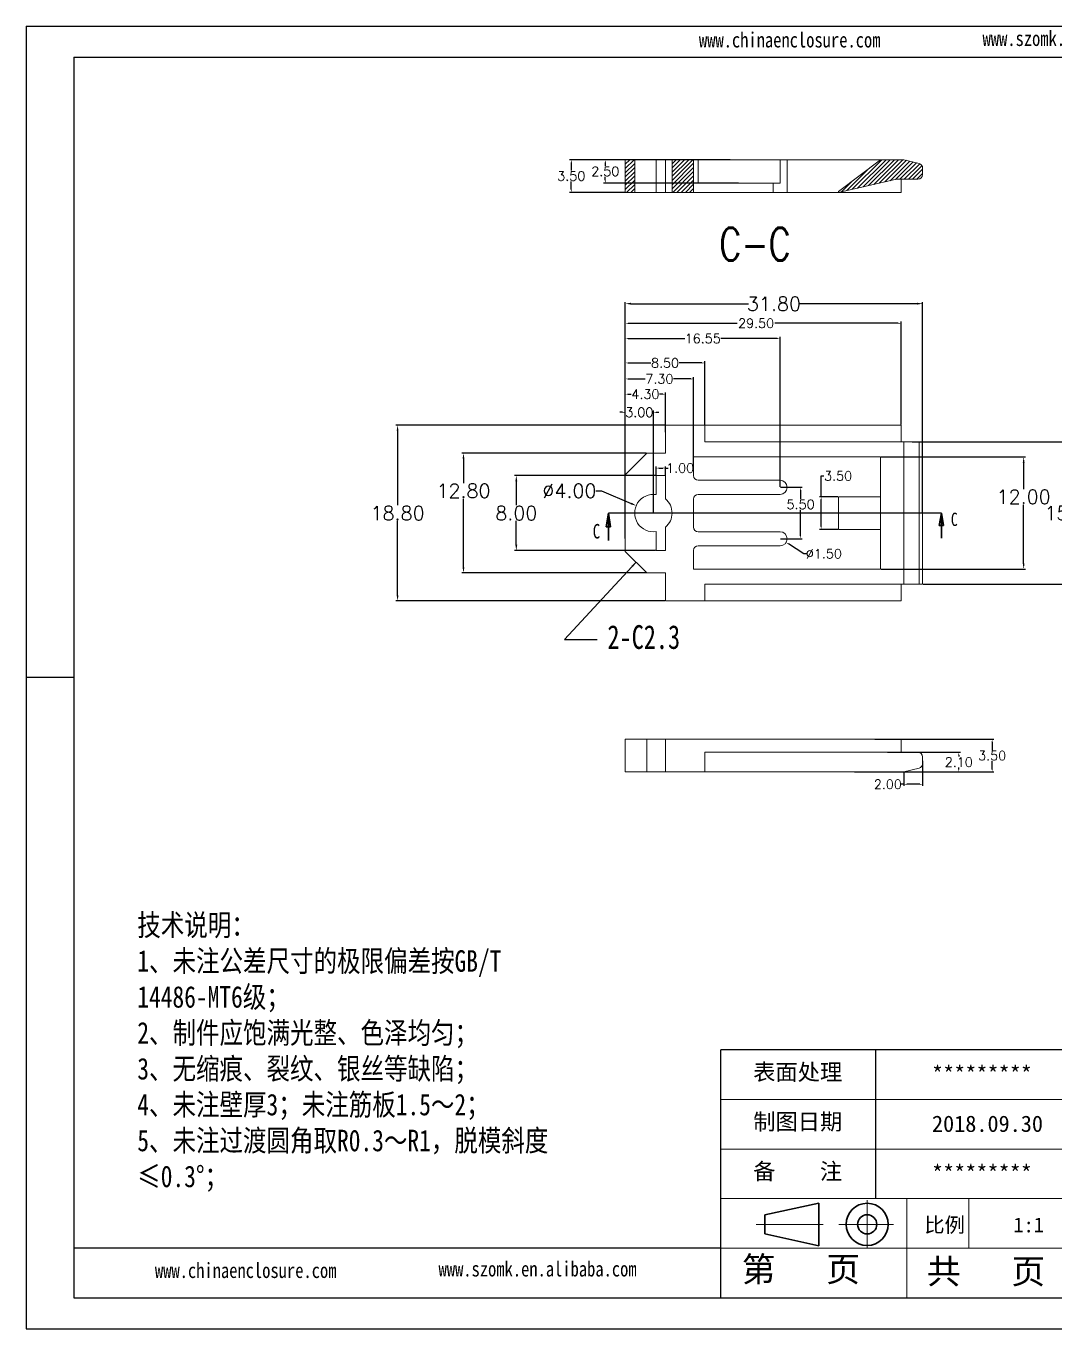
# Model space of a CAD drawing. Header units: inches. Extents: x 3379 to 5125, y 1126 to 1474.
# Drawn here: x 4927.7 to 5037.8, y 1125.7 to 1265 of the extents above; entities that cross this region are included whole.
import ezdxf

# ---------------------------------------------------------------- set-up
doc = ezdxf.new("R2010")
doc.units = ezdxf.units.IN
doc.header["$LTSCALE"] = 15
doc.linetypes.add('CENTER2', pattern=[28.575, 19.05, -3.175, 3.175, -3.175])
doc.layers.add('文字', color=81, linetype='Continuous')
for name, color, linetype, lineweight in [('粗实线', 7, 'Continuous', 30), ('细实线', 3, 'Continuous', 9), ('细点划线', 2, 'CENTER2', 9)]:
    doc.layers.add(name, color=color, linetype=linetype, lineweight=lineweight)
doc.styles.add('SLDTEXTSTYLE0', font='TXT', dxfattribs={"width": 0.75})
doc.styles.add('SLDTEXTSTYLE3', font='TXT', dxfattribs={"width": 0.75, "bigfont": 'bigfont'})
doc.styles.get("Standard").update_dxf_attribs({"font": 'txt', "bigfont": 'gbcbig.shx'})
doc.styles.add('宋体', font='', dxfattribs={"width": 0.8, "height": 3.5})
doc.styles.get('宋体').set_extended_font_data('SimSun')
doc.dimstyles.new('1.5', dxfattribs={"dimtxt": 1, "dimasz": 0.3, "dimexe": 0.18, "dimexo": 0.0625, "dimgap": 0.09, "dimtad": 0, "dimtih": 1, "dimtoh": 1, "dimzin": 0, "dimdsep": 46, "dimtxsty": 'Standard', "dimcen": 0, "dimadec": 0, "dimazin": 2, "dimtfac": 1, "dimtofl": 0, "dimtmove": 0, "dimatfit": 3, "dimfxl": 1, "dimtolj": 1, "dimtzin": 0, "dimarcsym": 0})
doc.dimstyles.new('2', dxfattribs={"dimtxt": 1.5, "dimasz": 0.6, "dimexe": 0.18, "dimexo": 0.0625, "dimgap": 0.09, "dimtad": 0, "dimtih": 1, "dimtoh": 1, "dimzin": 0, "dimdsep": 46, "dimtxsty": 'Standard', "dimcen": 0, "dimadec": 0, "dimazin": 2, "dimtfac": 1, "dimtofl": 0, "dimtmove": 0, "dimatfit": 3, "dimfxl": 1, "dimtolj": 1, "dimtzin": 0, "dimarcsym": 0})

# ---------------------------------------------------------------- blocks, each defined once
blk = doc.blocks.new('_CLOSED')
at = {"color": 0, "linetype": 'ByBlock', "lineweight": -2}
for p, q in [((-1, 0.166667), (0, 0)), ((-1, 0.166667), (-1, -0.166667)), ((0, 0), (-1, -0.166667)), ((0, 0), (-1, 0))]:
    blk.add_line(p, q, dxfattribs=at)
blk = doc.blocks.new('SW_NOTE_4')
at = {"color": 0, "linetype": 'Continuous', "lineweight": 0, "insert": (22.23, 5.8), "char_height": 3.5, "attachment_point": 2, "style": 'SLDTEXTSTYLE3'}
blk.add_mtext('C-C', dxfattribs=at)
blk = doc.blocks.new('*D77')
at = {"color": 0, "lineweight": -2}
for p, q in [((4991.84, 1212.98), (4991.84, 1235.49)), ((4992.44, 1235.31), (5005.03, 1235.31)), ((5023.04, 1235.31), (5010.46, 1235.31)), ((5023.64, 1212.98), (5023.64, 1235.49))]:
    blk.add_line(p, q, dxfattribs=at)
at = {"color": 0}
for points in [[(4992.44, 1235.41), (4992.44, 1235.21), (4991.84, 1235.31)], [(5023.04, 1235.41), (5023.04, 1235.21), (5023.64, 1235.31)]]:
    blk.add_solid(points, dxfattribs=at)
at = {"layer": 'Defpoints', "color": 0}
for p in [(5023.64, 1235.31), (4991.84, 1212.92), (5023.64, 1212.92)]:
    blk.add_point(p, dxfattribs=at)
at = {"color": 0, "insert": (5007.74, 1235.31), "char_height": 1.5, "attachment_point": 5}
blk.add_mtext('\\A1;31.80', dxfattribs=at)
blk = doc.blocks.new('*D78')
at = {"color": 0, "lineweight": -2}
for p, q in [((4996.08, 1222.32), (4967.3, 1222.32)), ((4967.48, 1221.72), (4967.48, 1213.76)), ((4967.48, 1204.12), (4967.48, 1212.08)), ((4996.08, 1203.52), (4967.3, 1203.52))]:
    blk.add_line(p, q, dxfattribs=at)
at = {"color": 0}
for points in [[(4967.38, 1221.72), (4967.58, 1221.72), (4967.48, 1222.32)], [(4967.38, 1204.12), (4967.58, 1204.12), (4967.48, 1203.52)]]:
    blk.add_solid(points, dxfattribs=at)
at = {"layer": 'Defpoints', "color": 0}
for p in [(4967.48, 1222.32), (4996.14, 1222.32), (4996.14, 1203.52)]:
    blk.add_point(p, dxfattribs=at)
at = {"color": 0, "insert": (4967.48, 1212.92), "char_height": 1.5, "attachment_point": 5}
blk.add_mtext('\\A1;18.80', dxfattribs=at)
blk = doc.blocks.new('*D79')
at = {"color": 0, "lineweight": -2}
for p, q in [((4994.08, 1219.32), (4974.35, 1219.32)), ((4974.53, 1218.72), (4974.53, 1216.12)), ((4974.53, 1207.12), (4974.53, 1214.44)), ((4994.08, 1206.52), (4974.35, 1206.52))]:
    blk.add_line(p, q, dxfattribs=at)
at = {"color": 0}
for points in [[(4974.43, 1218.72), (4974.63, 1218.72), (4974.53, 1219.32)], [(4974.43, 1207.12), (4974.63, 1207.12), (4974.53, 1206.52)]]:
    blk.add_solid(points, dxfattribs=at)
at = {"layer": 'Defpoints', "color": 0}
for p in [(4974.53, 1219.32), (4994.14, 1219.32), (4994.14, 1206.52)]:
    blk.add_point(p, dxfattribs=at)
at = {"color": 0, "insert": (4974.53, 1215.28), "char_height": 1.5, "attachment_point": 5}
blk.add_mtext('\\A1;12.80', dxfattribs=at)
blk = doc.blocks.new('*D80')
at = {"color": 0, "lineweight": -2}
for p, q in [((4988.7, 1215.3), (4989.3, 1215.3)), ((4989.3, 1215.3), (4992.45, 1213.94))]:
    blk.add_line(p, q, dxfattribs=at)
at = {"color": 0}
blk.add_solid([(4992.49, 1214.04), (4992.41, 1213.85), (4993, 1213.71)], dxfattribs=at)
at = {"layer": 'Defpoints', "color": 0}
for p in [(4993, 1213.71), (4996.68, 1212.13)]:
    blk.add_point(p, dxfattribs=at)
at = {"color": 0, "insert": (4985.86, 1215.3), "char_height": 1.5, "attachment_point": 5}
blk.add_mtext('\\A1;∅4.00', dxfattribs=at)
blk = doc.blocks.new('*D81')
at = {"color": 0, "lineweight": -2}
for p, q in [((4995.08, 1216.92), (4980, 1216.92)), ((4980.18, 1216.32), (4980.18, 1213.76)), ((4980.18, 1209.52), (4980.18, 1212.08)), ((4995.08, 1208.92), (4980, 1208.92))]:
    blk.add_line(p, q, dxfattribs=at)
at = {"color": 0}
for points in [[(4980.08, 1216.32), (4980.28, 1216.32), (4980.18, 1216.92)], [(4980.08, 1209.52), (4980.28, 1209.52), (4980.18, 1208.92)]]:
    blk.add_solid(points, dxfattribs=at)
at = {"layer": 'Defpoints', "color": 0}
for p in [(4980.18, 1216.92), (4995.14, 1216.92), (4995.14, 1208.92)]:
    blk.add_point(p, dxfattribs=at)
at = {"color": 0, "insert": (4980.18, 1212.92), "char_height": 1.5, "attachment_point": 5}
blk.add_mtext('\\A1;8.00', dxfattribs=at)
blk = doc.blocks.new('*D82')
at = {"color": 0, "lineweight": -2}
for p, q in [((5022.51, 1220.52), (5039.75, 1220.52)), ((5039.57, 1219.92), (5039.57, 1213.76)), ((5039.57, 1205.92), (5039.57, 1212.08)), ((5023.7, 1205.32), (5039.75, 1205.32))]:
    blk.add_line(p, q, dxfattribs=at)
at = {"color": 0}
for points in [[(5039.47, 1219.92), (5039.67, 1219.92), (5039.57, 1220.52)], [(5039.47, 1205.92), (5039.67, 1205.92), (5039.57, 1205.32)]]:
    blk.add_solid(points, dxfattribs=at)
at = {"layer": 'Defpoints', "color": 0}
for p in [(5022.45, 1220.52), (5039.57, 1220.52), (5023.64, 1205.32)]:
    blk.add_point(p, dxfattribs=at)
at = {"color": 0, "insert": (5039.57, 1212.92), "char_height": 1.5, "attachment_point": 5}
blk.add_mtext('\\A1;15.20', dxfattribs=at)
blk = doc.blocks.new('*D85')
at = {"color": 0, "lineweight": -2}
for p, q in [((5019.2, 1218.92), (5034.63, 1218.92)), ((5034.45, 1218.32), (5034.45, 1215.49)), ((5034.45, 1207.52), (5034.45, 1213.81)), ((5019.2, 1206.92), (5034.63, 1206.92))]:
    blk.add_line(p, q, dxfattribs=at)
at = {"color": 0}
for points in [[(5034.35, 1218.32), (5034.55, 1218.32), (5034.45, 1218.92)], [(5034.35, 1207.52), (5034.55, 1207.52), (5034.45, 1206.92)]]:
    blk.add_solid(points, dxfattribs=at)
at = {"layer": 'Defpoints', "color": 0}
for p in [(5019.14, 1218.92), (5019.14, 1206.92), (5034.45, 1206.92)]:
    blk.add_point(p, dxfattribs=at)
at = {"color": 0, "insert": (5034.45, 1214.65), "char_height": 1.5, "attachment_point": 5}
blk.add_mtext('\\A1;12.00', dxfattribs=at)
blk = doc.blocks.new('*D86')
at = {"color": 0, "lineweight": -2}
for p, q in [((5012.79, 1214.67), (5012.79, 1216.89)), ((5012.79, 1216.89), (5013.09, 1216.89)), ((5014.58, 1214.67), (5012.61, 1214.67)), ((5012.79, 1211.47), (5012.79, 1214.37)), ((5014.58, 1211.17), (5012.61, 1211.17))]:
    blk.add_line(p, q, dxfattribs=at)
at = {"color": 0}
for points in [[(5012.74, 1214.37), (5012.84, 1214.37), (5012.79, 1214.67)], [(5012.74, 1211.47), (5012.84, 1211.47), (5012.79, 1211.17)]]:
    blk.add_solid(points, dxfattribs=at)
at = {"layer": 'Defpoints', "color": 0}
for p in [(5012.79, 1214.67), (5014.64, 1214.67), (5014.64, 1211.17)]:
    blk.add_point(p, dxfattribs=at)
at = {"color": 0, "insert": (5014.6, 1216.89), "char_height": 1, "attachment_point": 5}
blk.add_mtext('\\A1;3.50', dxfattribs=at)
blk = doc.blocks.new('*D87')
at = {"color": 0, "lineweight": -2}
for p, q in [((5008.45, 1215.67), (5010.77, 1215.67)), ((5010.59, 1215.37), (5010.59, 1214.43)), ((5010.59, 1210.47), (5010.59, 1213.25)), ((5008.45, 1210.17), (5010.77, 1210.17))]:
    blk.add_line(p, q, dxfattribs=at)
at = {"color": 0}
for points in [[(5010.54, 1215.37), (5010.64, 1215.37), (5010.59, 1215.67)], [(5010.54, 1210.47), (5010.64, 1210.47), (5010.59, 1210.17)]]:
    blk.add_solid(points, dxfattribs=at)
at = {"layer": 'Defpoints', "color": 0}
for p in [(5008.39, 1215.67), (5008.39, 1210.17), (5010.59, 1210.17)]:
    blk.add_point(p, dxfattribs=at)
at = {"color": 0, "insert": (5010.59, 1213.84), "char_height": 1, "attachment_point": 5}
blk.add_mtext('\\A1;5.50', dxfattribs=at)
blk = doc.blocks.new('*D88')
at = {"color": 0, "lineweight": -2}
for p, q in [((4991.84, 1215.66), (4991.84, 1225.81)), ((4992.14, 1225.63), (4992.48, 1225.63)), ((4995.84, 1225.63), (4995.5, 1225.63)), ((4996.14, 1221.56), (4996.14, 1225.81))]:
    blk.add_line(p, q, dxfattribs=at)
at = {"color": 0}
for points in [[(4992.14, 1225.68), (4992.14, 1225.58), (4991.84, 1225.63)], [(4995.84, 1225.68), (4995.84, 1225.58), (4996.14, 1225.63)]]:
    blk.add_solid(points, dxfattribs=at)
at = {"layer": 'Defpoints', "color": 0}
for p in [(4996.14, 1225.63), (4996.14, 1221.5), (4991.84, 1215.6)]:
    blk.add_point(p, dxfattribs=at)
at = {"color": 0, "insert": (4993.99, 1225.63), "char_height": 1, "attachment_point": 5}
blk.add_mtext('\\A1;4.30', dxfattribs=at)
blk = doc.blocks.new('*D89')
at = {"color": 0, "lineweight": -2}
for p, q in [((4991.84, 1215.66), (4991.84, 1229.15)), ((5000.34, 1222.38), (5000.34, 1229.15)), ((4992.14, 1228.97), (4994.58, 1228.97)), ((5000.04, 1228.97), (4997.6, 1228.97))]:
    blk.add_line(p, q, dxfattribs=at)
at = {"color": 0}
for points in [[(4992.14, 1229.02), (4992.14, 1228.92), (4991.84, 1228.97)], [(5000.04, 1229.02), (5000.04, 1228.92), (5000.34, 1228.97)]]:
    blk.add_solid(points, dxfattribs=at)
at = {"layer": 'Defpoints', "color": 0}
for p in [(5000.34, 1228.97), (5000.34, 1222.32), (4991.84, 1215.6)]:
    blk.add_point(p, dxfattribs=at)
at = {"color": 0, "insert": (4996.09, 1228.97), "char_height": 1, "attachment_point": 5}
blk.add_mtext('\\A1;8.50', dxfattribs=at)
blk = doc.blocks.new('*D90')
at = {"color": 0, "lineweight": -2}
for p, q in [((4991.84, 1215.66), (4991.84, 1233.39)), ((4992.14, 1233.21), (5003.82, 1233.21)), ((5021.04, 1233.21), (5007.83, 1233.21)), ((5021.34, 1222.38), (5021.34, 1233.39))]:
    blk.add_line(p, q, dxfattribs=at)
at = {"color": 0}
for points in [[(4992.14, 1233.26), (4992.14, 1233.16), (4991.84, 1233.21)], [(5021.04, 1233.26), (5021.04, 1233.16), (5021.34, 1233.21)]]:
    blk.add_solid(points, dxfattribs=at)
at = {"layer": 'Defpoints', "color": 0}
for p in [(5021.34, 1233.21), (5021.34, 1222.32), (4991.84, 1215.6)]:
    blk.add_point(p, dxfattribs=at)
at = {"color": 0, "insert": (5005.83, 1233.21), "char_height": 1, "attachment_point": 5}
blk.add_mtext('\\A1;29.50', dxfattribs=at)
blk = doc.blocks.new('*D91')
at = {"color": 0, "lineweight": -2}
for p, q in [((4991.54, 1223.69), (4991.24, 1223.69)), ((4991.84, 1210.2), (4991.84, 1223.87)), ((4994.84, 1212.98), (4994.84, 1223.87)), ((4995.14, 1223.69), (4995.44, 1223.69))]:
    blk.add_line(p, q, dxfattribs=at)
at = {"color": 0}
for points in [[(4991.54, 1223.74), (4991.54, 1223.64), (4991.84, 1223.69)], [(4995.14, 1223.74), (4995.14, 1223.64), (4994.84, 1223.69)]]:
    blk.add_solid(points, dxfattribs=at)
at = {"layer": 'Defpoints', "color": 0}
for p in [(4991.84, 1223.69), (4994.84, 1212.92), (4991.84, 1210.14)]:
    blk.add_point(p, dxfattribs=at)
at = {"color": 0, "insert": (4993.34, 1223.69), "char_height": 1, "attachment_point": 5}
blk.add_mtext('\\A1;3.00', dxfattribs=at)
blk = doc.blocks.new('*D92')
at = {"color": 0, "lineweight": -2}
for p, q in [((4991.84, 1215.72), (4991.84, 1227.44)), ((4992.14, 1227.26), (4993.98, 1227.26)), ((4998.84, 1227.26), (4997, 1227.26)), ((4999.14, 1217.98), (4999.14, 1227.44))]:
    blk.add_line(p, q, dxfattribs=at)
at = {"color": 0}
for points in [[(4992.14, 1227.31), (4992.14, 1227.21), (4991.84, 1227.26)], [(4998.84, 1227.31), (4998.84, 1227.21), (4999.14, 1227.26)]]:
    blk.add_solid(points, dxfattribs=at)
at = {"layer": 'Defpoints', "color": 0}
for p in [(4999.14, 1227.26), (4999.14, 1217.92), (4991.84, 1215.66)]:
    blk.add_point(p, dxfattribs=at)
at = {"color": 0, "insert": (4995.49, 1227.26), "char_height": 1, "attachment_point": 5}
blk.add_mtext('\\A1;7.30', dxfattribs=at)
blk = doc.blocks.new('*D93')
at = {"color": 0, "lineweight": -2}
for p, q in [((4995.14, 1216.98), (4995.14, 1217.91)), ((4996.14, 1216.98), (4996.14, 1217.91)), ((4995.44, 1217.73), (4995.84, 1217.73)), ((4996.14, 1217.73), (4996.44, 1217.73))]:
    blk.add_line(p, q, dxfattribs=at)
at = {"color": 0}
for points in [[(4995.44, 1217.78), (4995.44, 1217.68), (4995.14, 1217.73)], [(4995.84, 1217.78), (4995.84, 1217.68), (4996.14, 1217.73)]]:
    blk.add_solid(points, dxfattribs=at)
at = {"layer": 'Defpoints', "color": 0}
for p in [(4995.14, 1216.92), (4996.14, 1217.73), (4996.14, 1216.92)]:
    blk.add_point(p, dxfattribs=at)
at = {"color": 0, "insert": (4997.7, 1217.73), "char_height": 1, "attachment_point": 5}
blk.add_mtext('\\A1;1.00', dxfattribs=at)
blk = doc.blocks.new('*D94')
at = {"color": 0, "lineweight": -2}
for p, q in [((4991.84, 1212.98), (4991.84, 1231.77)), ((4992.14, 1231.59), (4998.19, 1231.59)), ((5008.09, 1231.59), (5002.04, 1231.59)), ((5008.39, 1215.73), (5008.39, 1231.77))]:
    blk.add_line(p, q, dxfattribs=at)
at = {"color": 0}
for points in [[(4992.14, 1231.64), (4992.14, 1231.54), (4991.84, 1231.59)], [(5008.09, 1231.64), (5008.09, 1231.54), (5008.39, 1231.59)]]:
    blk.add_solid(points, dxfattribs=at)
at = {"layer": 'Defpoints', "color": 0}
for p in [(5008.39, 1231.59), (5008.39, 1215.67), (4991.84, 1212.92)]:
    blk.add_point(p, dxfattribs=at)
at = {"color": 0, "insert": (5000.12, 1231.59), "char_height": 1, "attachment_point": 5}
blk.add_mtext('\\A1;16.55', dxfattribs=at)
blk = doc.blocks.new('*D95')
at = {"color": 0, "lineweight": -2}
for p, q in [((5010.94, 1208.57), (5009.28, 1209.61)), ((5011.24, 1208.57), (5010.94, 1208.57))]:
    blk.add_line(p, q, dxfattribs=at)
at = {"color": 0}
blk.add_solid([(5009.31, 1209.65), (5009.25, 1209.57), (5009.03, 1209.77)], dxfattribs=at)
at = {"layer": 'Defpoints', "color": 0}
for p in [(5007.76, 1210.57), (5009.03, 1209.77)]:
    blk.add_point(p, dxfattribs=at)
at = {"color": 0, "insert": (5013.08, 1208.57), "char_height": 1, "attachment_point": 5}
blk.add_mtext('\\A1;∅1.50', dxfattribs=at)
blk = doc.blocks.new('*D96')
at = {"color": 0, "lineweight": -2}
for p, q in [((5019.88, 1187.33), (5027.69, 1187.33)), ((5027.51, 1187.03), (5027.51, 1186.87)), ((5019.88, 1185.23), (5027.69, 1185.23)), ((5027.51, 1185.53), (5027.51, 1185.69))]:
    blk.add_line(p, q, dxfattribs=at)
at = {"color": 0}
for points in [[(5027.46, 1187.03), (5027.56, 1187.03), (5027.51, 1187.33)], [(5027.46, 1185.53), (5027.56, 1185.53), (5027.51, 1185.23)]]:
    blk.add_solid(points, dxfattribs=at)
at = {"layer": 'Defpoints', "color": 0}
for p in [(5019.82, 1187.33), (5019.82, 1185.23), (5027.51, 1185.23)]:
    blk.add_point(p, dxfattribs=at)
at = {"color": 0, "insert": (5027.51, 1186.28), "char_height": 1, "attachment_point": 5}
blk.add_mtext('\\A1;2.10', dxfattribs=at)
blk = doc.blocks.new('*D97')
at = {"color": 0, "lineweight": -2}
for p, q in [((5023.64, 1186.41), (5023.64, 1183.73)), ((5021.64, 1185.17), (5021.64, 1183.73)), ((5021.64, 1183.91), (5021.34, 1183.91)), ((5023.34, 1183.91), (5021.94, 1183.91))]:
    blk.add_line(p, q, dxfattribs=at)
at = {"color": 0}
for points in [[(5021.94, 1183.96), (5021.94, 1183.86), (5021.64, 1183.91)], [(5023.34, 1183.96), (5023.34, 1183.86), (5023.64, 1183.91)]]:
    blk.add_solid(points, dxfattribs=at)
at = {"layer": 'Defpoints', "color": 0}
for p in [(5023.64, 1186.48), (5021.64, 1185.23), (5021.64, 1183.91)]:
    blk.add_point(p, dxfattribs=at)
at = {"color": 0, "insert": (5019.92, 1183.91), "char_height": 1, "attachment_point": 5}
blk.add_mtext('\\A1;2.00', dxfattribs=at)
blk = doc.blocks.new('*D98')
at = {"color": 0, "lineweight": -2}
for p, q in [((5018.54, 1188.73), (5031.26, 1188.73)), ((5031.08, 1188.43), (5031.08, 1187.57)), ((5031.08, 1185.53), (5031.08, 1186.39)), ((5016.37, 1185.23), (5031.26, 1185.23))]:
    blk.add_line(p, q, dxfattribs=at)
at = {"color": 0}
for points in [[(5031.03, 1188.43), (5031.13, 1188.43), (5031.08, 1188.73)], [(5031.03, 1185.53), (5031.13, 1185.53), (5031.08, 1185.23)]]:
    blk.add_solid(points, dxfattribs=at)
at = {"layer": 'Defpoints', "color": 0}
for p in [(5018.48, 1188.73), (5031.08, 1188.73), (5016.31, 1185.23)]:
    blk.add_point(p, dxfattribs=at)
at = {"color": 0, "insert": (5031.08, 1186.98), "char_height": 1, "attachment_point": 5}
blk.add_mtext('\\A1;3.50', dxfattribs=at)
blk = doc.blocks.new('*D99')
at = {"color": 0, "lineweight": -2}
for p, q in [((5003.07, 1250.71), (4989.52, 1250.71)), ((4989.7, 1250.41), (4989.7, 1250.05)), ((4989.7, 1248.51), (4989.7, 1248.87)), ((5003.95, 1248.21), (4989.52, 1248.21))]:
    blk.add_line(p, q, dxfattribs=at)
at = {"color": 0}
for points in [[(4989.65, 1250.41), (4989.75, 1250.41), (4989.7, 1250.71)], [(4989.65, 1248.51), (4989.75, 1248.51), (4989.7, 1248.21)]]:
    blk.add_solid(points, dxfattribs=at)
at = {"layer": 'Defpoints', "color": 0}
for p in [(4989.7, 1250.71), (5003.13, 1250.71), (5004.02, 1248.21)]:
    blk.add_point(p, dxfattribs=at)
at = {"color": 0, "insert": (4989.7, 1249.46), "char_height": 1, "attachment_point": 5}
blk.add_mtext('\\A1;2.50', dxfattribs=at)
blk = doc.blocks.new('*D100')
at = {"color": 0, "lineweight": -2}
for p, q in [((4993.93, 1250.71), (4985.88, 1250.71)), ((4986.06, 1250.41), (4986.06, 1249.55)), ((4991.78, 1247.21), (4985.88, 1247.21)), ((4986.06, 1247.51), (4986.06, 1248.37))]:
    blk.add_line(p, q, dxfattribs=at)
at = {"color": 0}
for points in [[(4986.01, 1250.41), (4986.11, 1250.41), (4986.06, 1250.71)], [(4986.01, 1247.51), (4986.11, 1247.51), (4986.06, 1247.21)]]:
    blk.add_solid(points, dxfattribs=at)
at = {"layer": 'Defpoints', "color": 0}
for p in [(4986.06, 1250.71), (4993.99, 1250.71), (4991.84, 1247.21)]:
    blk.add_point(p, dxfattribs=at)
at = {"color": 0, "insert": (4986.06, 1248.96), "char_height": 1, "attachment_point": 5}
blk.add_mtext('\\A1;3.50', dxfattribs=at)

msp = doc.modelspace()

# ---------------------------------------------------------------- hatches: boundary and pattern name
at = {"linetype": 'Continuous', "lineweight": 0}
h = msp.add_hatch(dxfattribs=at)
h.set_pattern_fill('ANSI31', color=4, scale=0.1, style=0)
h.paths.add_polyline_path([(4991.841, 1247.212), (4992.841, 1247.212), (4992.841, 1250.712), (4991.841, 1250.712)], flags=0)
h = msp.add_hatch(dxfattribs=at)
h.set_pattern_fill('ANSI31', color=4, scale=0.1, style=0)
h.paths.add_polyline_path([(4999.141, 1250.712), (4996.841, 1250.712), (4996.841, 1247.212), (4999.141, 1247.212)], flags=0)
h = msp.add_hatch(dxfattribs=at)
h.set_pattern_fill('ANSI31', color=4, scale=0.1, style=0)
edge = h.paths.add_edge_path(flags=0)
edge.add_line((5014.641, 1247.212), (5020.841, 1248.612))
edge.add_line((5020.841, 1248.612), (5023.141, 1248.612))
edge.add_arc((5023.141, 1249.112), 0.5, 270, 360)
edge.add_line((5023.641, 1249.112), (5023.641, 1249.822))
edge.add_arc((5023.141, 1249.822), 0.5, 0, 75.96376)
edge.add_line((5023.262, 1250.307), (5021.641, 1250.712))
edge.add_line((5021.641, 1250.712), (5019.141, 1250.712))
edge.add_line((5019.141, 1250.712), (5014.641, 1247.312))
edge.add_line((5014.641, 1247.312), (5014.641, 1247.212))

# ---------------------------------------------------------------- linework, layer by layer
for p, q in [((4927.74, 1265.003), (5124.815, 1265.003)), ((4927.74, 1265.003), (4927.74, 1125.657)), ((4932.84, 1261.685), (5121.497, 1261.685)), ((4932.84, 1261.685), (4932.84, 1128.974)), ((4932.84, 1195.33), (4927.74, 1195.33)), ((4927.74, 1190.169), (4927.74, 1125.657)), ((5041.871, 1155.516), (5002.058, 1155.516)), ((5002.058, 1128.974), (5002.058, 1155.516)), ((5018.647, 1139.591), (5018.647, 1155.516)), ((5002.058, 1134.283), (4932.84, 1134.283)), ((4932.84, 1128.974), (5121.497, 1128.974)), ((4927.74, 1125.657), (5124.815, 1125.657)), ((4927.74, 1125.657), (5018.978, 1125.657))]:
    msp.add_line(p, q)
at = {"color": 7, "linetype": 'Continuous', "lineweight": 15}
for p, q in [((4992.841, 1250.712), (4991.841, 1250.712)), ((4991.841, 1250.712), (4991.841, 1247.212)), ((4995.141, 1250.712), (4992.841, 1250.712)), ((4992.841, 1247.212), (4992.841, 1250.712)), ((4995.141, 1247.212), (4995.141, 1250.712)), ((4996.141, 1250.712), (4995.141, 1250.712)), ((4996.141, 1250.712), (4996.141, 1247.212)), ((4996.841, 1250.712), (4996.141, 1250.712)), ((4996.841, 1250.712), (4996.841, 1247.212)), ((4999.141, 1250.712), (4996.841, 1250.712)), ((4999.141, 1247.212), (4999.141, 1250.712)), ((4999.141, 1250.712), (4999.641, 1250.712)), ((4999.641, 1250.712), (4999.641, 1248.212)), ((4999.641, 1250.712), (5008.391, 1250.712)), ((5008.391, 1248.212), (5008.391, 1250.712)), ((5008.391, 1250.712), (5009.141, 1250.712)), ((5009.141, 1247.212), (5009.141, 1250.712)), ((5019.141, 1250.712), (5009.141, 1250.712)), ((5014.641, 1247.312), (5019.141, 1250.712)), ((5021.641, 1250.712), (5019.141, 1250.712)), ((5021.641, 1250.712), (5023.262, 1250.307)), ((5020.841, 1248.612), (5014.641, 1247.212)), ((5020.841, 1248.612), (5023.141, 1248.612)), ((5021.341, 1248.612), (5021.341, 1247.212)), ((5023.641, 1249.112), (5023.641, 1249.822)), ((4992.841, 1247.212), (4991.841, 1247.212)), ((4995.141, 1247.212), (4992.841, 1247.212)), ((4996.141, 1247.212), (4995.141, 1247.212)), ((4996.841, 1247.212), (4996.141, 1247.212)), ((4999.141, 1247.212), (4996.841, 1247.212)), ((4999.641, 1248.212), (4999.141, 1248.212)), ((4999.141, 1247.212), (5007.641, 1247.212)), ((4999.641, 1248.212), (5008.391, 1248.212)), ((5007.641, 1248.212), (5007.641, 1247.212)), ((5009.141, 1247.212), (5007.641, 1247.212)), ((5009.141, 1247.212), (5021.341, 1247.212)), ((5014.641, 1247.212), (5014.641, 1247.312)), ((4996.141, 1219.317), (4996.141, 1222.317)), ((5000.341, 1222.317), (4996.141, 1222.317)), ((5000.341, 1222.317), (5000.341, 1220.517)), ((5021.341, 1222.317), (5000.341, 1222.317)), ((5021.341, 1220.517), (5021.341, 1222.317)), ((4994.141, 1219.317), (4991.841, 1217.017)), ((4994.141, 1219.317), (4996.141, 1219.317)), ((5000.341, 1220.517), (5021.641, 1220.517)), ((5021.641, 1205.317), (5021.641, 1220.517)), ((5021.641, 1220.517), (5023.262, 1220.517)), ((5023.262, 1205.317), (5023.262, 1220.517)), ((5023.262, 1220.517), (5023.641, 1220.517)), ((5023.641, 1220.517), (5023.641, 1205.317)), ((5019.141, 1218.917), (4999.141, 1218.917)), ((4999.141, 1218.917), (4999.141, 1216.917)), ((5019.141, 1214.667), (5019.141, 1218.917)), ((4991.841, 1217.017), (4991.841, 1208.817)), ((4996.141, 1216.917), (4995.141, 1216.917)), ((4995.141, 1216.917), (4995.141, 1214.894)), ((4996.141, 1214.436), (4996.141, 1216.917)), ((5008.391, 1216.417), (4999.641, 1216.417)), ((4999.141, 1214.417), (4999.141, 1211.417)), ((4999.641, 1214.917), (5008.391, 1214.917)), ((5014.641, 1211.167), (5014.641, 1214.667)), ((5014.641, 1214.667), (5019.141, 1214.667)), ((5019.141, 1214.667), (5019.141, 1211.167)), ((4995.141, 1210.939), (4995.141, 1208.917)), ((4996.141, 1208.917), (4996.141, 1211.397)), ((5008.391, 1210.917), (4999.641, 1210.917)), ((5019.141, 1211.167), (5014.641, 1211.167)), ((5019.141, 1206.917), (5019.141, 1211.167)), ((4991.841, 1208.817), (4994.141, 1206.517)), ((4995.141, 1208.917), (4996.141, 1208.917)), ((4999.141, 1208.917), (4999.141, 1206.917)), ((4999.641, 1209.417), (5008.391, 1209.417)), ((4999.141, 1206.917), (5019.141, 1206.917)), ((4996.141, 1206.517), (4994.141, 1206.517)), ((4996.141, 1203.517), (4996.141, 1206.517)), ((5000.341, 1203.517), (5000.341, 1205.317)), ((5000.341, 1205.317), (5021.641, 1205.317)), ((5021.341, 1205.317), (5021.341, 1203.517)), ((5023.262, 1205.317), (5021.641, 1205.317)), ((5023.641, 1205.317), (5023.262, 1205.317)), ((4996.141, 1203.517), (5000.341, 1203.517)), ((5021.341, 1203.517), (5000.341, 1203.517)), ((4991.841, 1185.23), (4991.841, 1188.73)), ((4991.841, 1188.73), (4994.141, 1188.73)), ((4994.141, 1188.73), (4994.141, 1185.23)), ((4994.141, 1188.73), (4996.141, 1188.73)), ((4996.141, 1188.73), (4996.141, 1185.23)), ((5021.341, 1188.73), (4996.141, 1188.73)), ((5021.341, 1188.73), (5021.341, 1187.33)), ((5021.341, 1187.33), (5000.341, 1187.33)), ((5000.341, 1187.33), (5000.341, 1185.23)), ((5023.141, 1187.33), (5021.341, 1187.33)), ((5023.641, 1186.83), (5023.641, 1186.121)), ((4994.141, 1185.23), (4991.841, 1185.23)), ((4994.141, 1185.23), (4996.141, 1185.23)), ((5000.341, 1185.23), (4996.141, 1185.23)), ((5000.341, 1185.23), (5021.641, 1185.23)), ((5021.641, 1185.23), (5023.262, 1185.636))]:
    msp.add_line(p, q, dxfattribs=at)
at = {"color": 1}
msp.add_line((5025.645, 1212.917), (4990.027, 1212.917), dxfattribs=at)
at = {"color": 7, "linetype": 'Continuous', "lineweight": 30}
for p, q in [((4990.027, 1209.977), (4990.027, 1212.917)), ((5025.645, 1210.229), (5025.645, 1212.917))]:
    msp.add_line(p, q, dxfattribs=at)
at = {"color": 7, "linetype": 'Continuous', "lineweight": 15}
for centre, radius, start, end in [((5023.141, 1249.822), 0.5, 0, 75.96376), ((5023.141, 1249.112), 0.5, 270, 0), ((4999.641, 1216.917), 0.5, 180, 270), ((5008.391, 1215.667), 0.75, 270, 90), ((4994.841, 1212.917), 2, 81.37307, 278.62693), ((4994.841, 1212.917), 2, 310.5416, 49.4584), ((4999.641, 1214.417), 0.5, 90, 180), ((4999.641, 1211.417), 0.5, 180, 270), ((5008.391, 1210.167), 0.75, 270, 90), ((4999.641, 1208.917), 0.5, 90, 180), ((5023.141, 1186.83), 0.5, 0, 90), ((5023.141, 1186.121), 0.5, 284.03624, 0)]:
    msp.add_arc(centre, radius, start, end, dxfattribs=at)
at = {"layer": '粗实线', "color": 7}
for p, q in [((5012.549, 1139.095), (5006.749, 1137.865)), ((5012.549, 1139.095), (5012.549, 1134.549)), ((5006.749, 1137.865), (5006.749, 1135.814)), ((5006.749, 1135.814), (5012.549, 1134.549))]:
    msp.add_line(p, q, dxfattribs=at)
for radius in [2.255, 1.026]:
    msp.add_circle((5017.712, 1136.84), radius, dxfattribs=at)
at = {"layer": '细实线', "color": 7}
for p, q in [((5041.871, 1150.208), (5002.058, 1150.208)), ((5041.871, 1144.9), (5002.058, 1144.9)), ((5121.497, 1139.591), (5002.058, 1139.591)), ((5021.964, 1139.591), (5021.964, 1128.974)), ((5028.6, 1139.591), (5028.6, 1134.283)), ((5041.871, 1134.283), (5002.058, 1134.283))]:
    msp.add_line(p, q, dxfattribs=at)
at = {"layer": '细点划线', "color": 7}
for p, q in [((5017.712, 1139.435), (5017.712, 1134.283)), ((5005.824, 1136.84), (5012.994, 1136.84)), ((5014.696, 1136.84), (5020.524, 1136.84))]:
    msp.add_line(p, q, dxfattribs=at)

# ---------------------------------------------------------------- block references
at = {"color": 7, "linetype": 'Continuous', "lineweight": 0}
msp.add_blockref('SW_NOTE_4', (4983.481, 1237.623), dxfattribs=at)
at = {"color": 7, "linetype": 'Continuous', "lineweight": 30, "rotation": 90}
for p, xscale, yscale, zscale in [((4990.027, 1212.917), 1.470000000000027, 1.470000000000027, 0.245), ((5025.645, 1212.917), 1.343999999999994, 1.343999999999994, 0.224)]:
    msp.add_blockref('_CLOSED', p, dxfattribs=dict(at, xscale=xscale, yscale=yscale, zscale=zscale))

# ---------------------------------------------------------------- texts
at = {"color": 7, "linetype": 'Continuous', "attachment_point": 1, "style": 'SLDTEXTSTYLE0'}
for s, insert, char_height in [('C', (5026.667, 1212.958), 1.422), ('C', (4988.359, 1211.749), 1.556), ('2-C2.3', (4989.928, 1200.927), 2.54)]:
    msp.add_mtext(s, dxfattribs=dict(at, insert=insert, char_height=char_height))
at = {"width": 992.20456, "attachment_point": 1}
for s, insert, char_height in [('{\\fSimHei|b0|i0|c134|p49;表面处理}', (5005.52, 1154.01), 1.74576), ('{\\fSimHei|b0|i0|c134|p49;*********}', (5024.641, 1153.785), 1.74576), ('{\\fSimHei|b0|i0|c134|p49;制图日期}', (5005.52, 1148.702), 1.74576), ('{\\fSimHei|b0|i0|c134|p49;2018.\\fSimHei|b0|i0|c0|p49;09\\fSimHei|b0|i0|c134|p49;.\\fSimHei|b0|i0|c0|p49;30}', (5024.641, 1148.477), 1.745763), ('{\\fSimHei|b0|i0|c134|p49;备    注}', (5005.52, 1143.393), 1.74576), ('{\\fSimHei|b0|i0|c134|p49;*********}', (5024.641, 1143.169), 1.74576)]:
    msp.add_mtext(s, dxfattribs=dict(at, insert=insert, char_height=char_height))
at = {"layer": '文字', "color": 0, "attachment_point": 1, "style": '宋体'}
for s, insert, char_height, width in [('www.chinaenclosure.com', (4999.714, 1264.334), 1.62202, 28.49727), ('www.szomk.en.alibaba.com', (5030.052, 1264.494), 1.62202, 28.49727), ('{\\H1.111x;技术说明：\\P1、未注公差尺寸的极限偏差按GB/T 14486-MT6级；\\P2、制件应饱满光整、色泽均匀；\\P3、无缩痕、裂纹、银丝等缺陷；\\P4、未注壁厚3；未注筋板1.5～2；\\P5、未注过渡圆角取R0.3～R1，脱模斜度≤0.3%%D；}', (4939.639, 1170.006), 2.0736, 46.7066), ('www.szomk.en.alibaba.com', (4971.863, 1132.89), 1.62202, 28.49727), ('www.chinaenclosure.com', (4941.524, 1132.729), 1.62202, 28.49727)]:
    msp.add_mtext(s, dxfattribs=dict(at, insert=insert, char_height=char_height, width=width))
at = {"layer": '细实线', "color": 7, "attachment_point": 1}
for s, insert, char_height, width in [('{\\fSimSun|b0|i0|c134|p54;比例}', (5023.822, 1137.581), 1.59252, 6.99069), ('{\\fSimSun|b0|i0|c134|p54;1:1}', (5033.361, 1137.581), 1.59252, 6.99069), ('{\\fSimSun|b0|i0|c134|p54;第   页}', (5004.291, 1133.37), 2.65421, 19.90656), ('{\\fSimSun|b0|i0|c134|p54; 共   页}', (5022.289, 1133.145), 2.65421, 19.90656)]:
    msp.add_mtext(s, dxfattribs=dict(at, insert=insert, char_height=char_height, width=width))

# ---------------------------------------------------------------- dimensions: what is measured, and where the dimension line sits
for base, p1, p2, dimstyle, picture, middle in [((4986.057, 1250.712), (4991.841, 1247.212), (4993.991, 1250.712), '1.5', '*D100', (4986.057, 1248.962)), ((4989.699, 1250.712), (5004.016, 1248.212), (5003.132, 1250.712), '1.5', '*D99', (4989.699, 1249.462)), ((4980.179, 1216.917), (4995.141, 1208.917), (4995.141, 1216.917), '2', '*D81', (4980.179, 1212.917)), ((5031.081, 1188.73), (5016.307, 1185.23), (5018.478, 1188.73), '1.5', '*D98', (5031.081, 1186.98)), ((5027.509, 1185.23), (5019.818, 1187.33), (5019.818, 1185.23), '1.5', '*D96', (5027.509, 1186.28))]:
    dim = msp.add_linear_dim(base=base, p1=p1, p2=p2, angle=90, dimstyle=dimstyle)
    dim.commit()
    dim.dimension.update_dxf_attribs({"geometry": picture, "text_midpoint": middle})
for base, p1, p2, dimstyle, picture, middle in [((5023.641, 1235.312), (4991.841, 1212.917), (5023.641, 1212.917), '2', '*D77', (5007.741, 1235.312)), ((5021.341, 1233.214), (4991.841, 1215.598), (5021.341, 1222.317), '1.5', '*D90', (5005.826, 1233.214)), ((5000.341, 1228.97), (4991.841, 1215.598), (5000.341, 1222.317), '1.5', '*D89', (4996.091, 1228.97)), ((4999.141, 1227.257), (4991.841, 1215.661), (4999.141, 1217.917), '1.5', '*D92', (4995.491, 1227.257))]:
    dim = msp.add_linear_dim(base=base, p1=p1, p2=p2, dimstyle=dimstyle)
    dim.commit()
    dim.dimension.update_dxf_attribs({"geometry": picture, "text_midpoint": middle, "dimtype": 160})
for base, p1, p2, picture, middle in [((5008.391, 1231.594), (4991.841, 1212.917), (5008.391, 1215.667), '*D94', (5000.116, 1231.594)), ((4996.141, 1225.632), (4991.841, 1215.598), (4996.141, 1221.496), '*D88', (4993.991, 1225.632)), ((4991.841, 1223.69), (4994.841, 1212.917), (4991.841, 1210.137), '*D91', (4993.341, 1223.69)), ((4996.141, 1217.732), (4995.141, 1216.917), (4996.141, 1216.917), '*D93', (4997.698, 1217.732)), ((5021.641, 1183.911), (5023.641, 1186.475), (5021.641, 1185.23), '*D97', (5019.918, 1183.911))]:
    dim = msp.add_linear_dim(base=base, p1=p1, p2=p2, dimstyle='1.5')
    dim.commit()
    dim.dimension.update_dxf_attribs({"geometry": picture, "text_midpoint": middle})
for base, p1, p2, dimstyle, picture, middle in [((4967.479, 1222.317), (4996.141, 1203.517), (4996.141, 1222.317), '2', '*D78', (4967.479, 1212.917)), ((4974.531, 1219.317), (4994.141, 1206.517), (4994.141, 1219.317), '2', '*D79', (4974.531, 1215.283)), ((5039.566, 1220.517), (5023.641, 1205.317), (5022.452, 1220.517), '2', '*D82', (5039.566, 1212.917)), ((5034.446, 1206.917), (5019.141, 1218.917), (5019.141, 1206.917), '2', '*D85', (5034.446, 1214.654)), ((5012.794, 1214.667), (5014.641, 1211.167), (5014.641, 1214.667), '1.5', '*D86', (5014.601, 1216.888)), ((5010.591, 1210.167), (5008.391, 1215.667), (5008.391, 1210.167), '1.5', '*D87', (5010.591, 1213.841))]:
    dim = msp.add_linear_dim(base=base, p1=p1, p2=p2, angle=90, dimstyle=dimstyle)
    dim.commit()
    dim.dimension.update_dxf_attribs({"geometry": picture, "text_midpoint": middle, "dimtype": 160})
for p1, p2, dimstyle, picture, middle in [((4996.678, 1212.126), (4993.004, 1213.707), '2', '*D80', (4985.858, 1215.301)), ((5007.756, 1210.565), (5009.027, 1209.768), '1.5', '*D95', (5013.079, 1208.569))]:
    dim = msp.add_diameter_dim_2p(p1=p1, p2=p2, dimstyle=dimstyle)
    dim.commit()
    dim.dimension.update_dxf_attribs({"geometry": picture, "text_midpoint": middle, "dimtype": 163})

# ---------------------------------------------------------------- leaders
msp.add_leader([(4992.991, 1207.667), (4985.347, 1199.389), (4988.842, 1199.389)], dimstyle='2', override={"dimgap": 0.09, "dimtad": 0})

doc.saveas('drawing.dxf')
